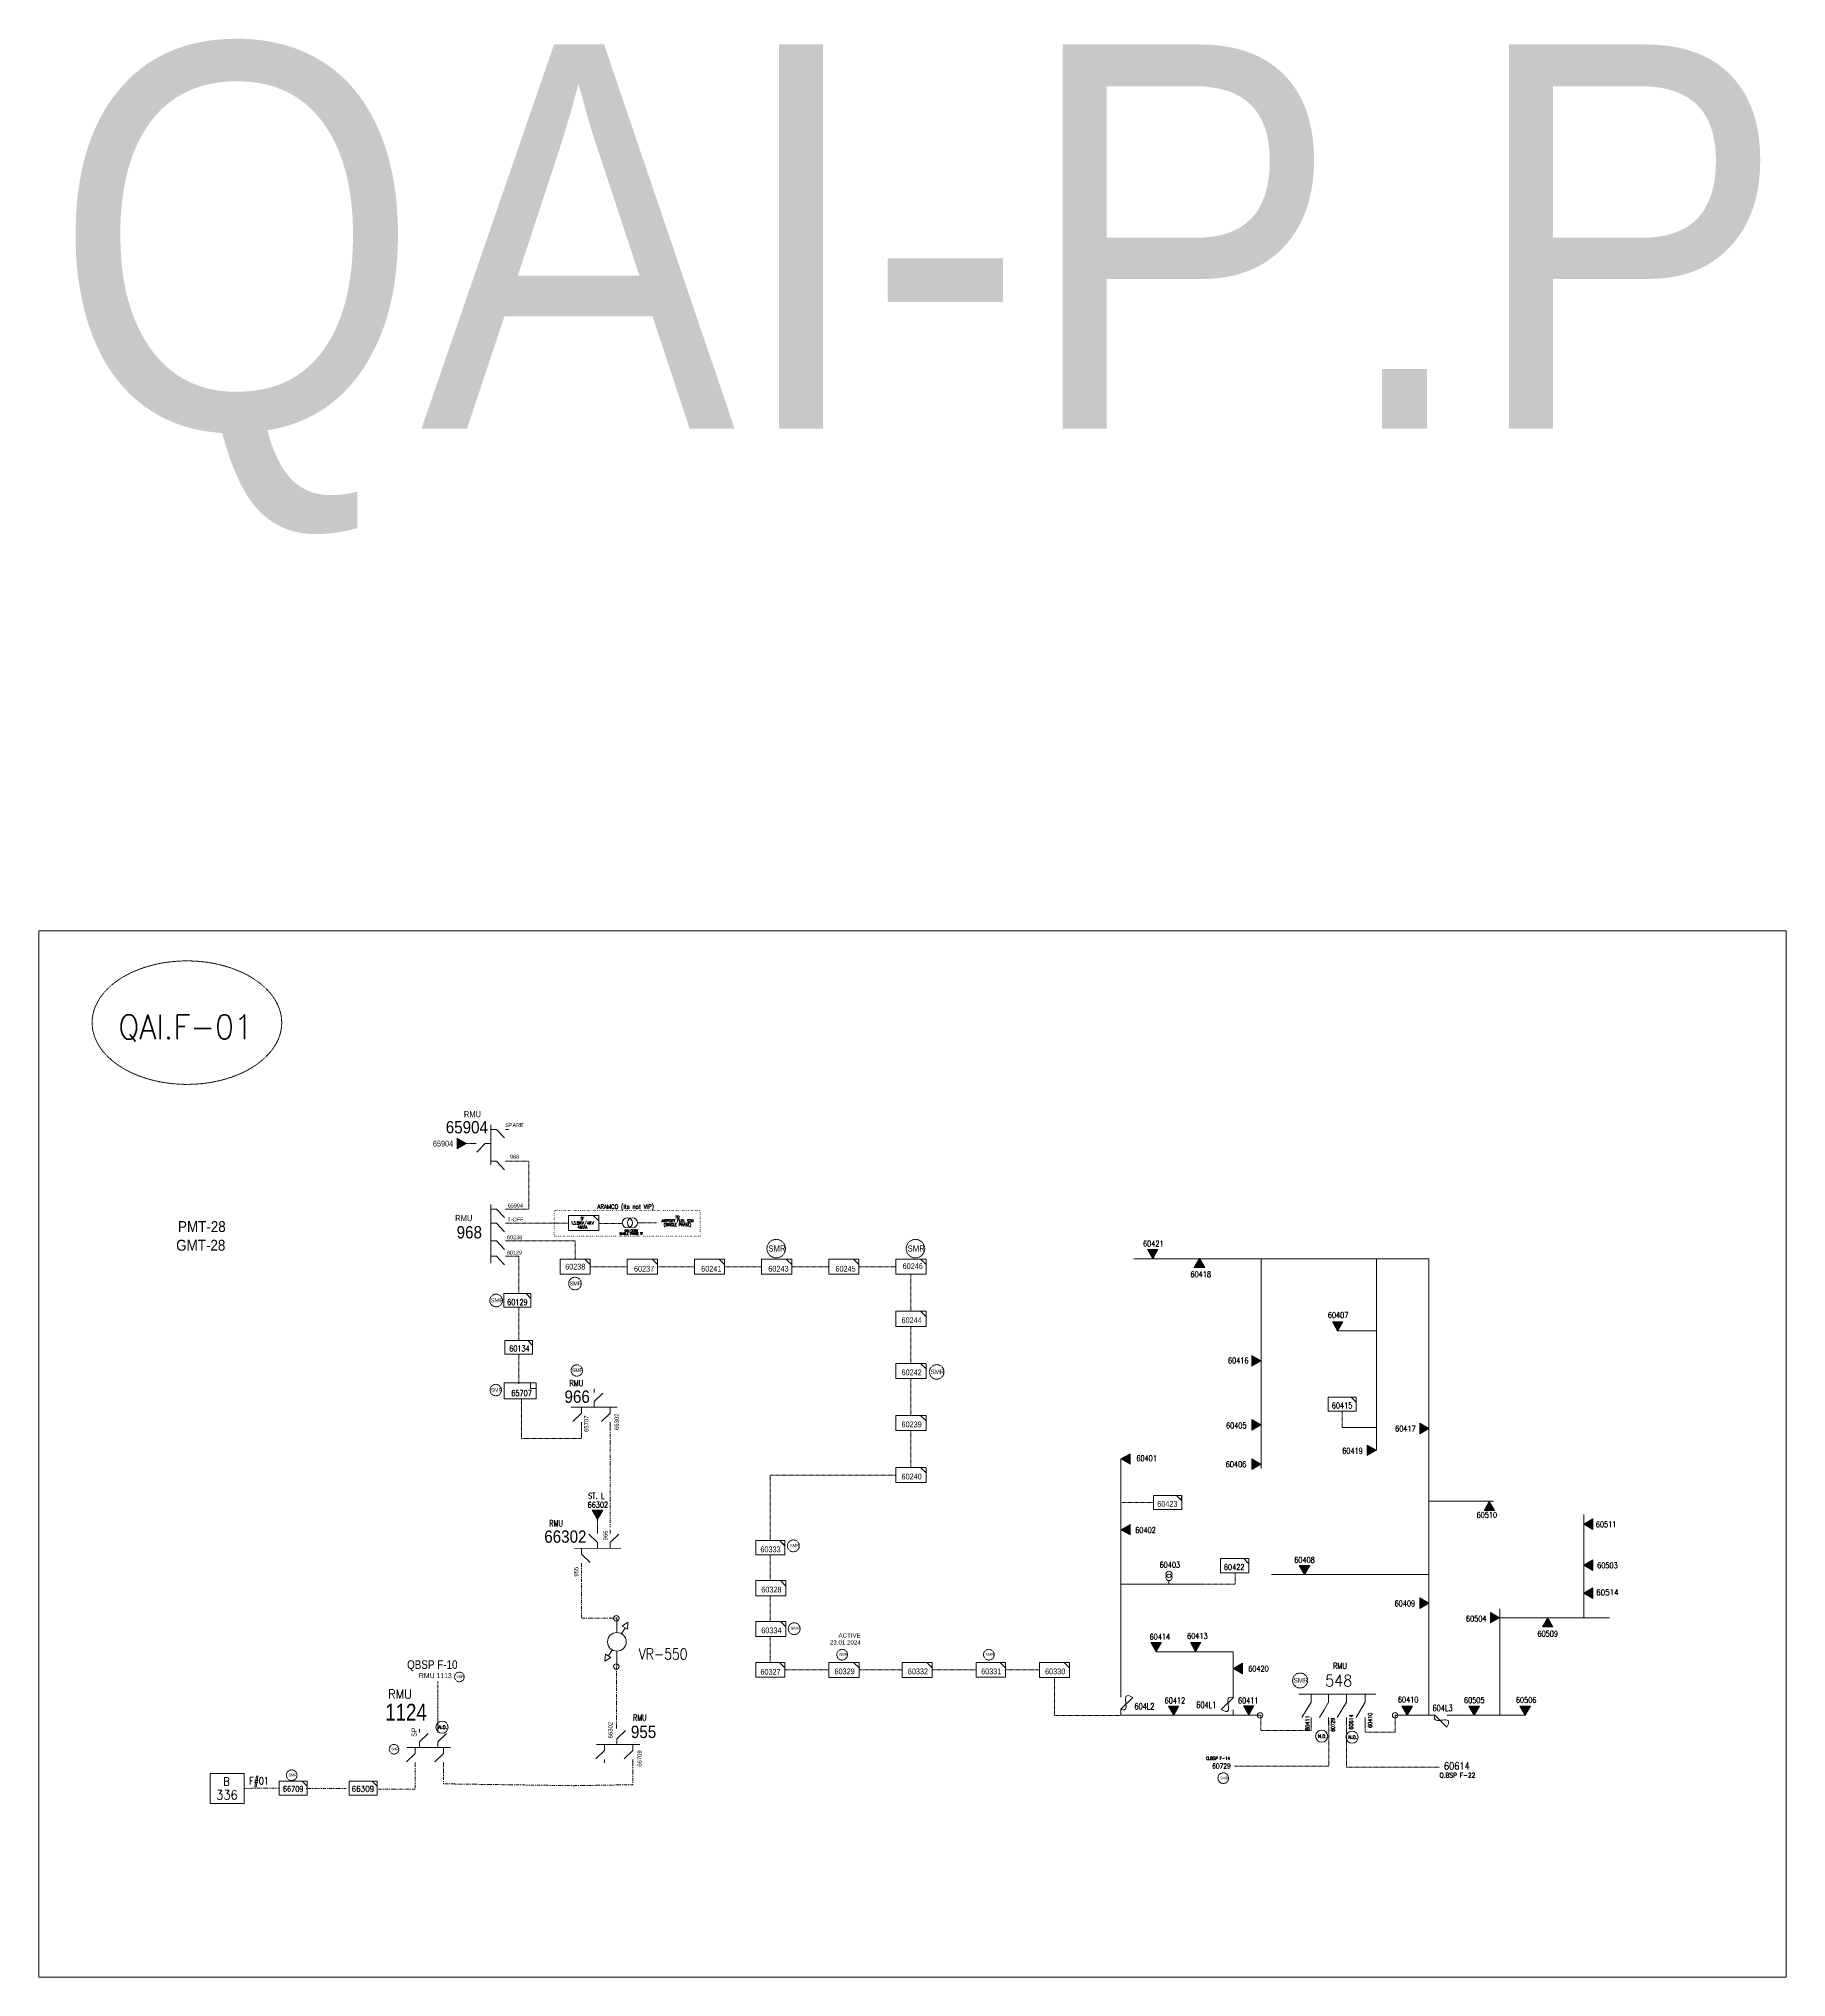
# Model space of a CAD drawing. Header units: metres. Extents: x 65984 to 144644, y -19036 to 23726.
# Drawn here: x 93854 to 95269, y 14429 to 15999 of the extents above; entities that cross this region are included whole.
import ezdxf
from ezdxf.enums import TextEntityAlignment as Align

# ---------------------------------------------------------------- set-up
doc = ezdxf.new("R2010")
doc.units = ezdxf.units.M
doc.header["$MEASUREMENT"] = 0
for name, pattern in [('DGN Style 1', [0.6, 0, -0.6]), ('DGN Style 3', [0.013877, 0, -0.013877]), ('DGN Style 4', [1.6, 0.8, -0.4, 0, -0.4]), ('DGN Style 7', [2, 0.9, -0.4, 0.3, -0.4])]:
    doc.linetypes.add(name, pattern=pattern)
doc.layers.get('0').update_dxf_attribs({"color": 95, "lineweight": 40})
for name, color, linetype, lineweight in [('d_eos', 111, 'Continuous', 40), ('d_eos no', 121, 'Continuous', 40), ('d_switch', 95, 'Continuous', 40), ('d_tf', 1, 'Continuous', 40), ('d_tf no', 6, 'Continuous', 40), ('d_tf_200', 1, 'Continuous', 40), ('d_ug cable', 95, 'Continuous', 40), ('d_ug main line', 95, 'Continuous', 40), ('d_village name', 7, 'Continuous', 40), ('EARTH FAULT INDICATOR', 95, 'Continuous', 40), ('fedr no', 95, 'Continuous', 40), ('GRID STATION  04', 7, 'Continuous', 40), ('Level 37', 7, 'Continuous', 0), ('O H MAIN FEEDER', 4, 'Continuous', 100), ('REGULATOR', 5, 'Continuous', 40), ('SW N O', 114, 'Continuous', 30)]:
    doc.layers.add(name, color=color, linetype=linetype, lineweight=lineweight)
doc.styles.add('NASKHF', font='naskhf.shx', dxfattribs={"height": 8})
doc.styles.get("Standard").update_dxf_attribs({"font": 'txt.shx'})
doc.styles.add('Style-Arial', font='arial.ttf')
doc.styles.add('Style-msdefault', font='msdefault.shx')
doc.styles.add('Style-simplex', font='simplex.shx')
doc.styles.add('Style-STANDARD', font='STANDARD.shx')

# ---------------------------------------------------------------- blocks, each defined once
blk = doc.blocks.new('TF_1_3')
at = {"layer": 'd_village name', "color": 0, "linetype": 'Continuous', "lineweight": -2, "ltscale": 500}
blk.add_line((3150, 2475), (4950, 675), dxfattribs=at)
blk.add_3dface([(-5050, 2475), (4950, 2475), (4950, -2525), (-5050, -2525)], dxfattribs=at)
blk = doc.blocks.new('TRANS_2_2')
at = {"color": 0, "linetype": 'Continuous', "lineweight": -2, "ltscale": 500, "flags": 128}
blk.add_lwpolyline([(8668600, 4991700), (8668600, -5008300), (9500, -8300)], close=True, dxfattribs=at)
at = {"color": 0, "linetype": 'Continuous', "lineweight": -2, "ltscale": 500}
blk.add_solid([(8668600, 4991700), (8668600, -5008300), (9500, -8300)], dxfattribs=at)
blk = doc.blocks.new('TF3_3_2')
at = {"layer": 'd_village name', "color": 0, "linetype": 'Continuous', "lineweight": -2, "ltscale": 500}
for p, q in [((5650, 4500), (9150, 4500)), ((9150, 4500), (9150, 1000))]:
    blk.add_line(p, q, dxfattribs=at)
at = {"layer": 'd_village name', "color": 0, "linetype": 'Continuous', "lineweight": -2, "ltscale": 500, "flags": 128}
blk.add_lwpolyline([(9150, 1000), (5650, 1000), (5650, 4500)], dxfattribs=at)
at = {"layer": 'd_village name', "color": 0, "linetype": 'Continuous', "lineweight": -2, "ltscale": 500}
blk.add_3dface([(-10850, 4500), (9150, 4500), (9150, -5500), (-10850, -5500)], dxfattribs=at)
blk = doc.blocks.new('TFU_1_2')
at = {"layer": 'd_switch', "color": 0, "linetype": 'Continuous', "lineweight": -2, "ltscale": 500}
blk.add_line((0, 5000), (0, 0), dxfattribs=at)
for centre in [(0, 15000), (0, 10000)]:
    blk.add_circle(centre, 5000, dxfattribs=at)
blk = doc.blocks.new('FUSE01_1')
at = {"color": 0, "linetype": 'ByBlock', "lineweight": -2, "ltscale": 500}
blk.add_line((0, -8575), (0, -11275), dxfattribs=at)
at = {"color": 0, "linetype": 'ByBlock', "lineweight": -2, "ltscale": 500, "flags": 128}
blk.add_lwpolyline([(0, 25), (0, -2875), (-5600, -8475)], dxfattribs=at)
at = {"color": 0, "linetype": 'ByBlock', "lineweight": -2, "ltscale": 500}
blk.add_open_spline([(-5600, -8475), (1700, -12675), (-5800, -675), (0, -2875)], degree=3, dxfattribs=at)
blk = doc.blocks.new('*U171')
at = {"color": 0, "linetype": 'Continuous', "lineweight": -2, "ltscale": 500}
for p, q in [((-10660, 2965), (-10660, 5931)), ((-10660, -2968), (-4727, 2965)), ((1553, 2966), (1553, 5932)), ((4520, 0), (7486, 2966)), ((13070, 2966), (13070, 5932)), ((16037, 0), (19003, 2966)), ((24429, 2966), (24429, 5932)), ((27396, 0), (30362, 2966)), ((-17532, -5934), (32389, -5932)), ((-10660, -5934), (-10660, -2968)), ((1553, -2967), (4520, 0)), ((1554, -5933), (1553, -2967)), ((13070, -2967), (16037, 0)), ((13071, -5933), (13070, -2967)), ((24430, -2967), (27396, 0)), ((24430, -5933), (24430, -2967))]:
    blk.add_line(p, q, dxfattribs=at)
blk = doc.blocks.new('*U2611')
at = {"layer": 'REGULATOR', "color": 251, "linetype": 'Continuous', "lineweight": 13}
for p, q in [((24, 25.1), (13.4, 14.5)), ((-14.9, -13.7), (-25.5, -24.4))]:
    blk.add_line(p, q, dxfattribs=at)
at = {"layer": 'REGULATOR', "color": 251, "linetype": 'Continuous', "lineweight": 13, "flags": 128}
for points in [[(29.5, 20), (34.4, 34.3), (20.1, 29.6)], [(-29.6, -20), (-34.4, -34.3), (-20.1, -29.5)]]:
    blk.add_lwpolyline(points, close=True, dxfattribs=at)
at = {"layer": 'REGULATOR', "color": 251, "linetype": 'Continuous', "lineweight": 13}
blk.add_circle((-0.8, 0.4), 20, dxfattribs=at)
blk = doc.blocks.new('*U2612')
at = {"color": 251, "linetype": 'Continuous', "lineweight": 13, "flags": 128}
blk.add_lwpolyline([(18.3, 14.3), (28.6, 14.3), (28.6, 4)], close=True, dxfattribs=at)
at = {"color": 251, "linetype": 'Continuous', "lineweight": 13, "ltscale": 0.336055, "xscale": 0.005720000000000001, "yscale": 0.005720000000000001, "zscale": 0.0003690127053334696}
blk.add_blockref('TF_1_3', (0.3, 0.2), dxfattribs=at)
blk = doc.blocks.new('*U2613')
at = {"color": 2, "linetype": 'Continuous', "lineweight": 13, "flags": 128}
blk.add_lwpolyline([(18.3, 14.3), (28.6, 14.3), (28.6, 4)], close=True, dxfattribs=at)
at = {"color": 2, "linetype": 'Continuous', "lineweight": 13, "ltscale": 0.336055, "xscale": 0.005720000000000001, "yscale": 0.005720000000000001, "zscale": 0.0003690127053334696}
blk.add_blockref('TF_1_3', (0.3, 0.2), dxfattribs=at)
blk = doc.blocks.new('*U2614')
at = {"color": 251, "linetype": 'Continuous', "lineweight": 13, "flags": 128}
blk.add_lwpolyline([(18.3, 14.3), (28.6, 14.3), (28.6, 4)], close=True, dxfattribs=at)
at = {"color": 251, "linetype": 'Continuous', "lineweight": 13, "ltscale": 0.585929, "xscale": 0.005720000000000002, "yscale": 0.005720000000000002, "zscale": 0.006084002084081081}
blk.add_blockref('TF_1_3', (0.3, 0.2), dxfattribs=at)
blk = doc.blocks.new('*U3805')
at = {"layer": 'SW N O', "color": 3, "lineweight": 13, "ltscale": 0.426762}
blk.add_circle((0, 0), 16.8, dxfattribs=at)
at = {"layer": 'SW N O', "color": 3, "lineweight": 13, "style": 'Style-STANDARD'}
blk.add_text('N.O.', height=9.6, dxfattribs=at).set_placement((1.7, -0.2), align=Align.MIDDLE_CENTER)
blk = doc.blocks.new('TFU_179')
at = {"layer": 'd_tf_200', "color": 251, "linetype": 'Continuous', "lineweight": 13}
blk.add_line((0, 10), (0, 0), dxfattribs=at)
for centre in [(0, 30), (0, 20)]:
    blk.add_circle(centre, 10, dxfattribs=at)

msp = doc.modelspace()

# ---------------------------------------------------------------- linework, layer by layer
at = {"color": 7, "linetype": 'DGN Style 3', "lineweight": 13}
for p, q in [((94205.2, 15104.3), (94199.9, 15104.3)), ((94306.4, 14799.9), (94306.4, 14791.3))]:
    msp.add_line(p, q, dxfattribs=at)
at = {"color": 251, "linetype": 'DGN Style 3', "lineweight": 13}
for p, q in [((94234.5, 15039.8), (94282.8, 15039.8)), ((94307.2, 15039.7), (94326.3, 15039.7)), ((94340.1, 15040.1), (94354.1, 15040.1)), ((94300.5, 15004.5), (94330.5, 15004.5)), ((94354.9, 15004.5), (94384.9, 15004.5)), ((94409.3, 15004.5), (94439.3, 15004.5)), ((94463.7, 15004.5), (94493.7, 15004.5)), ((94518.1, 15004.5), (94548.1, 15004.5)), ((94560.3, 14998.4), (94560.3, 14968.4)), ((94560.3, 14956.2), (94560.3, 14926.2)), ((94560.3, 14914), (94560.3, 14884)), ((94909.5, 14887.6), (94909.5, 14874.4)), ((94560.3, 14871.9), (94560.3, 14841.9))]:
    msp.add_line(p, q, dxfattribs=at)
at = {"color": 251, "linetype": 'Continuous', "lineweight": 13, "ltscale": 0.426762}
for p, q in [((94843.9, 15010.9), (94843.9, 14841)), ((94937.3, 15010.9), (94937.3, 14855.8)), ((94937.3, 14952.6), (94905.4, 14952.6)), ((94937.3, 14874.4), (94909.5, 14874.4)), ((94730.4, 14656.9), (94730.4, 14849)), ((94979.9, 14814.6), (95032.2, 14814.6)), ((95105.3, 14760.1), (95105.3, 14803.8)), ((94730.4, 14747.5), (94797.5, 14747.5)), ((94979.9, 14755.2), (94852.4, 14755.2)), ((95105.3, 14720.2), (95105.3, 14760.1)), ((95037.4, 14641.1), (95037.4, 14727.3)), ((95037.4, 14720.2), (95126.3, 14720.2)), ((94979.9, 14641.1), (94983.8, 14641.1)), ((94996.2, 14641.1), (95057.9, 14641.1))]:
    msp.add_line(p, q, dxfattribs=at)
at = {"color": 251, "linetype": 'DGN Style 3', "lineweight": 13, "flags": 128}
for points in [[(94234.5, 15090), (94250.6, 15090), (94250.6, 15051.3), (94234.4, 15051.3)], [(94288.3, 15010.6), (94288.3, 15025.4), (94234.1, 15025.4)], [(94242.5, 14982.7), (94242.5, 15013), (94234.5, 15013)], [(94242.5, 14944.5), (94242.5, 14971.7)], [(94242.5, 14909.8), (94242.5, 14933.6)], [(94293.3, 14875.7), (94293.3, 14865.5), (94244.8, 14865.5), (94244.8, 14897.5)], [(94843.7, 14641.1), (94843.7, 14628.7), (94884.5, 14628.7), (94884.5, 14633)]]:
    msp.add_lwpolyline(points, dxfattribs=at)
at = {"color": 251, "linetype": 'DGN Style 4', "lineweight": 13, "flags": 128}
for points in [[(94316.6, 14793.6), (94316.6, 14875.7)], [(94321.6, 14719.7), (94293.3, 14719.7), (94293.3, 14761.4)], [(94321.7, 14632), (94321.7, 14680.5)], [(94128.9, 14581.3), (94158.5, 14581.3), (94158.5, 14599.9)], [(94287.1, 14584.1), (94181.5, 14585.6), (94181.5, 14600.1)], [(94287.1, 14584.1), (94335, 14584.9), (94335, 14602.5)], [(94020.1, 14581.9), (94048.5, 14582.2)], [(94070.2, 14581.9), (94102.8, 14581.9)]]:
    msp.add_lwpolyline(points, dxfattribs=at)
at = {"color": 251, "linetype": 'Continuous', "lineweight": 13, "ltscale": 0.426762, "flags": 128}
for points in [[(94821.2, 14656), (94821.2, 14692.6), (94758.8, 14692.6)], [(94821.2, 14641.1), (94821.2, 14642.9)]]:
    msp.add_lwpolyline(points, dxfattribs=at)
at = {"color": 171, "linetype": 'DGN Style 3', "lineweight": 13, "flags": 128}
msp.add_lwpolyline([(94898.8, 14637.5), (94898.8, 14599.9), (94822.5, 14599.9), (94822.5, 14599.9)], dxfattribs=at)
at = {"color": 241, "linetype": 'DGN Style 3', "lineweight": 13, "flags": 128}
msp.add_lwpolyline([(94913, 14636.7), (94913, 14599.1), (94988.5, 14599.1), (94988.5, 14599.1)], dxfattribs=at)
at = {"layer": 'd_eos', "color": 7, "linetype": 'Continuous', "lineweight": 13, "ltscale": 0.625574}
for p, q in [((94219.8, 15087), (94219.8, 15119.5)), ((94219.8, 15115.8), (94224.4, 15115.8)), ((94224.4, 15115.8), (94231.1, 15108.9)), ((94231.7, 15115.8), (94234.5, 15115.8)), ((94208, 15104.3), (94205.2, 15104.3)), ((94215.3, 15104.3), (94208.6, 15097.4)), ((94219.8, 15104.3), (94215.3, 15104.3)), ((94219.8, 15090), (94224.4, 15090)), ((94224.4, 15090), (94231.1, 15083.1)), ((94231.7, 15090), (94234.5, 15090)), ((94219.8, 15007.4), (94219.8, 15055)), ((94219.8, 15051.3), (94224.4, 15051.3)), ((94224.4, 15051.3), (94231.1, 15044.4)), ((94231.7, 15051.3), (94234.5, 15051.3)), ((94219.8, 15039.8), (94224.4, 15039.8)), ((94224.4, 15039.8), (94231.1, 15032.9)), ((94231.7, 15039.8), (94234.5, 15039.8)), ((94219.8, 15025.4), (94224.4, 15025.4)), ((94224.4, 15025.4), (94231.1, 15018.6)), ((94231.7, 15025.4), (94234.5, 15025.4)), ((94219.8, 15013), (94224.4, 15013)), ((94224.4, 15013), (94231.1, 15006.2)), ((94231.7, 15013), (94234.5, 15013))]:
    msp.add_line(p, q, dxfattribs=at)
at = {"layer": 'd_eos', "color": 2, "linetype": 'Continuous', "lineweight": 13, "ltscale": 0.638341}
for p, q in [((94303.6, 14902.7), (94303.6, 14905.6)), ((94322.3, 14890.7), (94284.6, 14890.7)), ((94293.3, 14890.7), (94293.3, 14886)), ((94303.6, 14895.3), (94310.6, 14902.1)), ((94303.6, 14890.7), (94303.6, 14895.3)), ((94316.6, 14890.7), (94316.6, 14886)), ((94293.3, 14886), (94286.3, 14879.2)), ((94293.3, 14878.6), (94293.3, 14875.7)), ((94316.6, 14886), (94309.6, 14879.2)), ((94316.6, 14878.6), (94316.6, 14875.7)), ((94162.2, 14627.1), (94162.2, 14630)), ((94162.2, 14619.7), (94169.2, 14626.5)), ((94177.1, 14627.1), (94177.1, 14630)), ((94177.1, 14619.7), (94184.1, 14626.5)), ((94158.5, 14610.3), (94151.5, 14603.5)), ((94187.2, 14615), (94151.9, 14615)), ((94158.5, 14615), (94158.5, 14610.3)), ((94162.2, 14615.1), (94162.2, 14619.7)), ((94181.5, 14610.3), (94174.5, 14603.5)), ((94177.1, 14615.1), (94177.1, 14619.7)), ((94181.5, 14615), (94181.5, 14610.3)), ((94158.5, 14602.9), (94158.5, 14600.1)), ((94181.5, 14602.9), (94181.5, 14600.1))]:
    msp.add_line(p, q, dxfattribs=at)
at = {"layer": 'd_eos', "color": 7, "linetype": 'Continuous', "lineweight": 13, "ltscale": 0.638341}
for p, q in [((94306.4, 14781), (94299.4, 14787.8)), ((94306.4, 14788.4), (94306.4, 14791.3)), ((94306.4, 14776.3), (94306.4, 14781)), ((94316.6, 14788.4), (94316.6, 14791.3)), ((94316.6, 14781), (94323.6, 14787.8)), ((94316.6, 14776.4), (94316.6, 14781)), ((94287.7, 14776.3), (94325.3, 14776.4)), ((94293.3, 14776.4), (94293.3, 14771.7)), ((94293.3, 14771.7), (94300.3, 14764.9)), ((94293.3, 14764.3), (94293.3, 14761.4)), ((94321.7, 14630.4), (94321.7, 14633.2)), ((94322, 14622), (94329, 14628.8)), ((94322, 14617.4), (94322, 14622)), ((94312, 14612.7), (94305, 14605.9)), ((94340.7, 14617.4), (94305.4, 14617.4)), ((94312, 14617.4), (94312, 14612.7)), ((94335, 14612.7), (94328, 14605.9)), ((94335, 14617.4), (94335, 14612.7)), ((94312, 14605.3), (94312, 14602.5)), ((94335, 14605.3), (94335, 14602.5))]:
    msp.add_line(p, q, dxfattribs=at)
at = {"layer": 'd_ug cable', "color": 251, "linetype": 'DGN Style 3', "lineweight": 13}
for p, q in [((94446.3, 14750.3), (94446.3, 14771)), ((94446.3, 14717.2), (94446.3, 14738.1)), ((94446.3, 14683.8), (94446.3, 14705)), ((94458.1, 14677.9), (94493.1, 14677.9)), ((94518.1, 14677.9), (94553.2, 14677.9)), ((94577.5, 14677.9), (94613.2, 14677.9)), ((94664.4, 14677.9), (94636.9, 14677.9))]:
    msp.add_line(p, q, dxfattribs=at)
at = {"layer": 'd_ug cable', "color": 251, "linetype": 'DGN Style 3', "lineweight": 13, "flags": 128}
for points in [[(94548.1, 14835.8), (94446.3, 14835.8), (94446.3, 14782.9)], [(94731.3, 14813.5), (94756.7, 14813.5)], [(94797.5, 14747.5), (94822.8, 14747.5), (94822.8, 14756.6)], [(94676.6, 14671.8), (94676.6, 14640.9), (94730.1, 14641.1), (94730.1, 14641.1)], [(94952.5, 14641.1), (94952.5, 14627.5), (94928.3, 14627.5), (94928.3, 14633)]]:
    msp.add_lwpolyline(points, dxfattribs=at)
at = {"layer": 'd_ug cable', "color": 2, "linetype": 'DGN Style 3', "lineweight": 13}
for centre, radius in [((94451.1, 15019.2), 7.5), ((94563.9, 15019.2), 7.5), ((94288.1, 14990.9), 5.12), ((94224.2, 14977.2), 5.12), ((94289.6, 14920.5), 4.61), ((94581.1, 14919.3), 5.91), ((94223.9, 14904.6), 4.61), ((94465, 14778.4), 4.8), ((94465.7, 14711.3), 4.8), ((94504.5, 14690.2), 4.32), ((94623.4, 14690.2), 4.32), ((94194.4, 14672.2), 3.89), ((94875.5, 14669.3), 6.07), ((94141.5, 14613.6), 3.89), ((94058.6, 14592.6), 4.32), ((94813.3, 14590.2), 4.32)]:
    msp.add_circle(centre, radius, dxfattribs=at)
at = {"layer": 'd_ug main line', "color": 191, "linetype": 'DGN Style 7', "lineweight": 13, "flags": 128}
msp.add_lwpolyline([(94177.1, 14630), (94177.1, 14668.5)], dxfattribs=at)
at = {"layer": 'EARTH FAULT INDICATOR', "color": 2, "linetype": 'DGN Style 1', "lineweight": 0, "flags": 128}
msp.add_lwpolyline([(94271.1, 15029.3), (94271.1, 15050), (94389.5, 15050), (94389.5, 15029.3)], close=True, dxfattribs=at)
at = {"layer": 'fedr no', "color": 82, "linetype": 'DGN Style 3', "lineweight": 13, "true_color": 0x1dc70e}
msp.add_ellipse((93973.7, 15202.3), major_axis=(76.8, 0), ratio=0.651175, dxfattribs=at)
at = {"layer": 'GRID STATION  04', "color": 251, "linetype": 'Continuous', "lineweight": 13, "ltscale": 0.883398, "flags": 128}
msp.add_lwpolyline([(93992.5, 14594.1), (94020.1, 14594.1), (94020.1, 14569.8), (93992.5, 14569.8)], close=True, dxfattribs=at)
at = {"layer": 'O H MAIN FEEDER', "color": 251, "lineweight": 13, "ltscale": 0.426762}
for p, q in [((94740.9, 15010.9), (94979.9, 15010.9)), ((94979.9, 14641.1), (94979.9, 15010.9)), ((94322, 14708.2), (94322, 14720.3)), ((94322, 14681), (94322, 14693.1))]:
    msp.add_line(p, q, dxfattribs=at)
at = {"layer": 'O H MAIN FEEDER', "color": 140, "lineweight": 13, "ltscale": 0.498271, "flags": 128}
msp.add_lwpolyline([(93853.7, 15276.6), (95269.3, 15276.6), (95269.3, 14428.9), (93853.7, 14428.9)], close=True, dxfattribs=at)
at = {"layer": 'O H MAIN FEEDER', "color": 251, "lineweight": 13, "ltscale": 0.426762, "flags": 128}
for points in [[(94730.1, 14641.1), (94843.7, 14641.1)], [(94952.5, 14641.1), (94979.9, 14641.1)]]:
    msp.add_lwpolyline(points, dxfattribs=at)
at = {"layer": 'O H MAIN FEEDER', "color": 251, "lineweight": 13, "ltscale": 0.426762}
for centre in [(94321.6, 14719.7), (94321.6, 14680.6), (94843.1, 14641.1), (94952.5, 14641.1)]:
    msp.add_circle(centre, 2.21, dxfattribs=at)

# ---------------------------------------------------------------- block references
at = {"color": 251, "linetype": 'Continuous', "lineweight": 13, "ltscale": 0.61027, "xscale": 0.002441080165275587, "yscale": 0.002441080165275587, "zscale": 0.002441080165275587}
msp.add_blockref('TF_1_3', (94295.2, 15040.1), dxfattribs=at)
at = {"color": 2, "linetype": 'Continuous', "lineweight": 13, "ltscale": 0.343052, "zscale": 0.0001524673996290517}
for p, xscale, yscale in [((94288.4, 15004.6), 0.002439478394064826, 0.002439478394064826), ((94451.6, 15004.6), 0.002439478394064826, 0.002439478394064826), ((94560.4, 15004.6), 0.002439478394064826, 0.002439478394064826), ((94560.4, 14920.2), 0.002439478394064827, 0.002439478394064827), ((94446.8, 14711.2), 0.002439478394064827, 0.002439478394064827), ((94506.1, 14677.9), 0.002439478394064827, 0.002439478394064827)]:
    msp.add_blockref('TF_1_3', p, dxfattribs=dict(at, xscale=xscale, yscale=yscale))
at = {"color": 251, "linetype": 'Continuous', "lineweight": 13, "ltscale": 0.343052, "zscale": 0.0001524673996290517}
for p, xscale, yscale in [((94342.8, 15004.6), 0.002439478394064826, 0.002439478394064826), ((94397.2, 15004.6), 0.002439478394064826, 0.002439478394064826), ((94506, 15004.6), 0.002439478394064826, 0.002439478394064826), ((94560.4, 14962.4), 0.002439478394064827, 0.002439478394064827), ((94560.4, 14878), 0.002439478394064827, 0.002439478394064827), ((94560.4, 14835.8), 0.002439478394064827, 0.002439478394064827), ((94446.8, 14744.2), 0.002439478394064827, 0.002439478394064827), ((94565.5, 14677.9), 0.002439478394064827, 0.002439478394064827), ((94676.7, 14677.9), 0.002439478394064827, 0.002439478394064827)]:
    msp.add_blockref('TF_1_3', p, dxfattribs=dict(at, xscale=xscale, yscale=yscale))
at = {"color": 2, "linetype": 'Continuous', "lineweight": 13, "ltscale": 0.570664, "xscale": 0.002203442292134925, "yscale": 0.002203442292134925, "zscale": 0.002441080165275587}
msp.add_blockref('TF_1_3', (94241.5, 14977.3), dxfattribs=at)
at = {"color": 251, "linetype": 'Continuous', "lineweight": 13, "ltscale": 0.576965, "xscale": 0.002241249683795017, "yscale": 0.002241249683795017, "zscale": 0.002441080165275587}
msp.add_blockref('TF_1_3', (94242.7, 14939.3), dxfattribs=at)
at = {"color": 2, "linetype": 'Continuous', "lineweight": 13, "ltscale": 0.675294, "xscale": 0.001305428079052737, "yscale": 0.001305428079052737, "zscale": 0.001305428079052737, "rotation": 359.9999999999999}
msp.add_blockref('TF3_3_2', (94244.8, 14904.6), dxfattribs=at)
at = {"color": 251, "linetype": 'Continuous', "lineweight": 13, "ltscale": 0.578547, "xscale": 0.00225074111124608, "yscale": 0.00225074111124608, "zscale": 0.002441080165275587}
msp.add_blockref('TF_1_3', (94909.7, 14893.3), dxfattribs=at)
at = {"color": 251, "linetype": 'Continuous', "lineweight": 13}
for name, p, xscale, yscale, zscale in [('*U2614', (94768.1, 14813.5), 0.4012293440304244, 0.4012293440304244, 0.4012293440304244), ('*U2614', (94822.6, 14762.3), 0.4012293440304244, 0.4012293440304244, 0.4012293440304244), ('*U2612', (94446.3, 14677.9), 0.4131765584907703, 0.4131765584907703, 0.4131765584907703)]:
    msp.add_blockref(name, p, dxfattribs=dict(at, xscale=xscale, yscale=yscale, zscale=zscale))
at = {"color": 2, "linetype": 'Continuous', "lineweight": 13, "xscale": 0.4131765584907703, "yscale": 0.4131765584907703, "zscale": 0.4131765584907703}
for p in [(94446.3, 14776.9), (94625, 14677.9)]:
    msp.add_blockref('*U2613', p, dxfattribs=at)
at = {"color": 251, "linetype": 'Continuous', "lineweight": 13, "ltscale": 0.426762, "xscale": 0.0005121147199878851, "yscale": 0.0005121147199878851, "zscale": 0.0005121147199878851, "rotation": 359.9999999999999}
msp.add_blockref('TFU_1_2', (94769.3, 14747.7), dxfattribs=at)
at = {"color": 7, "linetype": 'Continuous', "lineweight": 13, "ltscale": 0.426762, "xscale": 0.001707049066626284, "yscale": 0.001707049066626284, "zscale": 0.001707049066626284}
for p, rotation in [((94730.4, 14641.1), 180), ((94979.9, 14641.1), 90.00000000000001)]:
    msp.add_blockref('FUSE01_1', p, dxfattribs=dict(at, rotation=rotation))
msp.add_blockref('FUSE01_1', (94821.2, 14660.2), dxfattribs=at)
at = {"color": 2, "linetype": 'Continuous', "lineweight": 13, "ltscale": 0.581526, "xscale": 0.002268612974354864, "yscale": 0.002268612974354864, "zscale": 0.002441080165275587}
msp.add_blockref('TF_1_3', (94059.9, 14582.2), dxfattribs=at)
at = {"color": 251, "linetype": 'Continuous', "lineweight": 13, "ltscale": 0.581526, "xscale": 0.002268612974354864, "yscale": 0.002268612974354864, "zscale": 0.002441080165275587}
msp.add_blockref('TF_1_3', (94116.6, 14582.1), dxfattribs=at)
at = {"layer": 'd_eos', "color": 2, "linetype": 'Continuous', "lineweight": 13, "ltscale": 0.672503, "xscale": 0.001249837157018586, "yscale": 0.002112224795361411, "zscale": 0.0008535245333131865, "rotation": 179.9999999999995}
msp.add_blockref('*U171', (94915, 14645.6), dxfattribs=at)
at = {"layer": 'd_tf', "color": 251, "linetype": 'Continuous', "lineweight": 13, "ltscale": 0.426762, "xscale": 8.535245333131417e-07, "zscale": 8.535245333131417e-07}
for p, yscale, rotation in [((94200.1, 15104.3), 8.535245333131417e-07, 179.9999999999999), ((94756.1, 15011), -8.535245333131417e-07, 89.99999999999955), ((94794, 15011.2), 8.535245333131417e-07, 270.0000000000005), ((94905.9, 14952.6), 8.535245333131417e-07, 90.00000000000021), ((94843.9, 14928.3), 8.535245333131417e-07, 179.9999999999999), ((94843.7, 14876.5), 8.535245333131417e-07, 180.0000000000004), ((94979.9, 14873.5), 8.535245333131417e-07, 180.0000000000004), ((94937.3, 14855.8), 8.535245333131417e-07, 180.0000000000004), ((94843.7, 14844.5), 8.535245333131417e-07, 180.0000000000004), ((95028.8, 14814.4), 8.535245333131417e-07, 269.9999999999998), ((94306.4, 14799.9), -8.535245333131417e-07, 89.99999999999991), ((94730.4, 14791.5), 8.535245333131417e-07, 359.9999999999999), ((94879, 14755.2), 8.535245333131417e-07, 90.00000000000081), ((94979.9, 14731.9), 8.535245333131417e-07, 180.0000000000004), ((95037.1, 14720.2), 8.535245333131417e-07, 179.9999999999999), ((95076.1, 14720.2), 8.535245333131417e-07, 270), ((94758.9, 14692.6), 8.535245333131417e-07, 89.99999999999959), ((94790.9, 14692.6), 8.535245333131417e-07, 89.99999999999959), ((94773.1, 14641.1), 8.535245333131417e-07, 89.99999999999997), ((94833.9, 14641.3), 8.535245333131417e-07, 89.99999999999997), ((94962.3, 14641.1), 8.535245333131417e-07, 89.99999999999997), ((95016.5, 14641.1), 8.535245333131417e-07, 89.99999999999997), ((95057.8, 14641.1), 8.535245333131417e-07, 90.0000000000002)]:
    msp.add_blockref('TRANS_2_2', p, dxfattribs=dict(at, yscale=yscale, rotation=rotation))
at = {"layer": 'd_tf', "color": 251, "linetype": 'Continuous', "lineweight": 13, "ltscale": 0.426762, "xscale": 8.535245333131417e-07, "yscale": 8.535245333131417e-07, "zscale": 8.535245333131417e-07}
for p in [(94730.4, 14848.8), (95105.3, 14796), (95105.3, 14762.7), (95105.3, 14762.7), (95105.3, 14740.1), (94821.5, 14679)]:
    msp.add_blockref('TRANS_2_2', p, dxfattribs=at)
at = {"layer": 'd_tf_200', "color": 251, "linetype": 'Continuous', "lineweight": 13, "xscale": 0.4097462494534165, "yscale": 0.4097462494534165, "zscale": 0.4097462494534165, "rotation": 89.9999999999998}
msp.add_blockref('TFU_179', (94342.8, 15040.1), dxfattribs=at)
at = {"layer": 'REGULATOR', "color": 251, "linetype": 'Continuous', "lineweight": 13, "xscale": 0.378044102357974, "yscale": 0.378044102357974, "zscale": 0.378044102357974, "rotation": 194.5374665971075}
msp.add_blockref('*U2611', (94321.7, 14700.7), dxfattribs=at)
at = {"layer": 'SW N O', "color": 3, "lineweight": 13, "xscale": 0.2929686702823144, "yscale": 0.2929686702823144, "zscale": 0.2929686702823144}
for p in [(94180.4, 14631.5), (94893, 14624.2), (94917.6, 14623.4)]:
    msp.add_blockref('*U3805', p, dxfattribs=at)

# ---------------------------------------------------------------- texts
at = {"color": 7, "linetype": 'Continuous', "lineweight": 13, "style": 'Style-STANDARD'}
for s, height, width, p in [('VR-550', 8.96, 0.904762, (94359.5, 14690.7)), ('604L2', 5.12, 0.833333, (94749.4, 14648.4)), ('604L1', 5.12, 0.833333, (94799.5, 14649.6)), ('604L3', 5.12, 0.833333, (94990.9, 14647)), ('F#01', 5.97, 0.857143, (94032.1, 14588))]:
    msp.add_text(s, height=height, dxfattribs=dict(at, width=width)).set_placement(p, align=Align.MIDDLE_CENTER)
at = {"color": 4, "insert": (94519.6, 14698.4), "char_height": 3.418, "attachment_point": 9}
msp.add_mtext('\\FENGINEERING;\\H1x;\\W1.09375;ACTIVE\\P23.01.2024', dxfattribs=at)
at = {"color": 6, "linetype": 'Continuous', "lineweight": 13, "attachment_point": 5, "line_spacing_factor": 1.2, "style": 'Style-STANDARD'}
for s, insert, char_height in [('\\H1x;\\W0.857143;Q.BSP F-14', (94809.1, 14606.2), 2.55), ('\\H1x;\\W0.857143;Q.BSP F-22', (95003, 14592.4), 3.86)]:
    msp.add_mtext(s, dxfattribs=dict(at, insert=insert, char_height=char_height))
at = {"layer": 'd_eos no', "color": 7, "linetype": 'Continuous', "lineweight": 13, "style": 'Style-Arial', "width": 0.88}
for s, height, p in [('QAI-P.P', 311.23, (93865.4, 15994.8)), ('65904', 10, (94183.4, 15122.6)), ('PMT-28', 8.84, (93966.5, 15041.5)), ('968', 10, (94192.2, 15037.5)), ('GMT-28', 8.84, (93965, 15026.4)), ('66302', 10, (94263.2, 14790.9))]:
    msp.add_text(s, height=height, dxfattribs=at).set_placement(p, align=Align.TOP_LEFT)
at = {"layer": 'd_eos no', "color": 2, "linetype": 'Continuous', "lineweight": 13, "style": 'Style-Arial', "width": 0.88}
msp.add_text('966', height=10, dxfattribs=at).set_placement((94300.1, 14904.3), align=Align.TOP_RIGHT)
at = {"layer": 'd_eos no', "color": 2, "linetype": 'Continuous', "lineweight": 13, "ltscale": 1.083754, "style": 'Style-msdefault', "width": 0.833333}
msp.add_text('1124', height=13.55, dxfattribs=at).set_placement((94134.4, 14636.9))
at = {"layer": 'd_eos no', "color": 7, "linetype": 'Continuous', "lineweight": 13, "style": 'Style-Arial', "width": 0.88}
msp.add_text('955', height=10, dxfattribs=at).set_placement((94353.9, 14632.7), align=Align.TOP_RIGHT)
at = {"layer": 'd_tf no', "color": 251, "linetype": 'Continuous', "lineweight": 13, "width": 0.909091}
for s, style, p in [('65904', 'Style-msdefault', (94181.2, 15104.3)), ('60421', 'Style-STANDARD', (94756.6, 15023.3)), ('60237', 'Style-msdefault', (94344.1, 15002.9)), ('60241', 'Style-msdefault', (94398.5, 15002.9)), ('60245', 'Style-msdefault', (94507.3, 15002.9)), ('60418', 'Style-STANDARD', (94795, 14998.4)), ('60407', 'Style-STANDARD', (94906.3, 14965.4)), ('60244', 'Style-msdefault', (94560.8, 14961.2)), ('60134', 'Style-STANDARD', (94243.1, 14938.3)), ('60416', 'Style-STANDARD', (94825.4, 14928.6)), ('60415', 'Style-STANDARD', (94909.5, 14892.1)), ('60239', 'Style-msdefault', (94560.8, 14876.8)), ('60405', 'Style-STANDARD', (94823.8, 14875.9)), ('60417', 'Style-STANDARD', (94960.8, 14873.4)), ('60419', 'Style-STANDARD', (94918, 14855.4)), ('60401', 'Style-STANDARD', (94751.2, 14849.4)), ('60406', 'Style-STANDARD', (94823.6, 14844.5)), ('60240', 'Style-msdefault', (94560.8, 14834.6)), ('66302', 'Style-STANDARD', (94306.6, 14811.7)), ('60423', 'Style-msdefault', (94768, 14812.4)), ('60510', 'Style-STANDARD', (95026.8, 14803.4)), ('60511', 'Style-STANDARD', (95123.4, 14795.8)), ('60402', 'Style-STANDARD', (94750.3, 14791.2)), ('60403', 'Style-STANDARD', (94770, 14763.1)), ('60422', 'Style-STANDARD', (94822.1, 14761.2)), ('60408', 'Style-STANDARD', (94879.1, 14767)), ('60503', 'Style-STANDARD', (95124.5, 14762.6)), ('60328', 'Style-msdefault', (94447.2, 14743)), ('60409', 'Style-STANDARD', (94960.4, 14731.7)), ('60514', 'Style-simplex', (95124.5, 14740.7)), ('60504', 'Style-STANDARD', (95018.2, 14719.4)), ('60414', 'Style-STANDARD', (94761.9, 14704.8)), ('60413', 'Style-STANDARD', (94792.3, 14705.4)), ('60509', 'Style-STANDARD', (95076.1, 14707.2)), ('60327', 'Style-msdefault', (94446.5, 14676.3)), ('60332', 'Style-msdefault', (94565.9, 14676.7)), ('60330', 'Style-msdefault', (94677.1, 14676.7)), ('60420', 'Style-STANDARD', (94841.8, 14678.9)), ('60412', 'Style-STANDARD', (94774.1, 14653.1)), ('60411', 'Style-STANDARD', (94833.5, 14653.1)), ('60410', 'Style-STANDARD', (94963.1, 14653.8)), ('60505', 'Style-STANDARD', (95016.6, 14653.3)), ('60506', 'Style-STANDARD', (95058.7, 14653.5)), ('66309', 'Style-simplex', (94116.3, 14581.5))]:
    msp.add_text(s, height=4.69, dxfattribs=dict(at, style=style)).set_placement(p, align=Align.MIDDLE_CENTER)
at = {"layer": 'd_tf no', "color": 2, "linetype": 'Continuous', "lineweight": 13, "width": 0.909091}
for s, style, p in [('60238', 'Style-msdefault', (94288.3, 15004.6)), ('60243', 'Style-msdefault', (94452.9, 15002.9)), ('60246', 'Style-msdefault', (94561.7, 15005)), ('60129', 'Style-STANDARD', (94241.4, 14975.8)), ('60242', 'Style-msdefault', (94560.8, 14919)), ('65707', 'Style-STANDARD', (94244.8, 14902.1)), ('60333', 'Style-msdefault', (94446.5, 14775.6)), ('60334', 'Style-msdefault', (94447.2, 14709.9)), ('60331', 'Style-msdefault', (94625.3, 14676.7)), ('66709', 'Style-STANDARD', (94059.8, 14581.5))]:
    msp.add_text(s, height=4.69, dxfattribs=dict(at, style=style)).set_placement(p, align=Align.MIDDLE_CENTER)
at = {"layer": 'd_tf no', "color": 1, "linetype": 'Continuous', "lineweight": 40, "style": 'Style-msdefault', "width": 0.945946}
for height, p in [(3.66, (94576.2, 14921.2)), (2.43, (94462.2, 14779.8)), (2.43, (94462.8, 14712.8)), (2.18, (94502, 14691.5)), (2.18, (94620.8, 14691.5)), (1.97, (94192.1, 14673.4)), (3.87, (94870.1, 14671.4)), (1.97, (94139.2, 14614.8)), (2.18, (94056, 14593.8)), (2.18, (94810.7, 14591.4))]:
    msp.add_text('SMR', height=height, dxfattribs=at).set_placement(p, align=Align.TOP_LEFT)
at = {"layer": 'd_tf no', "color": 7, "linetype": 'Continuous', "lineweight": 13, "style": 'Style-STANDARD', "width": 0.909091}
msp.add_text('ST. L', height=4.69, dxfattribs=at).set_placement((94305.3, 14818.9), align=Align.MIDDLE_CENTER)
at = {"layer": 'd_tf no', "color": 121, "linetype": 'Continuous', "lineweight": 13, "style": 'Style-msdefault', "width": 0.909091}
msp.add_text('60329', height=4.69, dxfattribs=at).set_placement((94506.5, 14676.7), align=Align.MIDDLE_CENTER)
at = {"layer": 'd_tf no', "color": 251, "linetype": 'Continuous', "lineweight": 13, "ltscale": 0.853001, "insert": (94329.1, 15052.7), "char_height": 3.525, "attachment_point": 5, "line_spacing_factor": 0.6, "style": 'Style-STANDARD'}
msp.add_mtext('\\H1x;\\W0.909091;ARAMCO (Its not VIP)', dxfattribs=at)
at = {"layer": 'd_tf no', "color": 251, "linetype": 'Continuous', "lineweight": 13, "ltscale": 0.61651, "insert": (94371.1, 15042.8), "char_height": 2.276, "attachment_point": 5, "line_spacing_factor": 0.8, "style": 'Style-STANDARD'}
msp.add_mtext('\\P\\H1x;\\W0.909091;TO\\PAIRPORT FUEL STN\\P(SINGLE PHASE)', dxfattribs=at)
at = {"layer": 'd_tf no', "color": 251, "linetype": 'Continuous', "lineweight": 13, "ltscale": 0.685011, "insert": (94294, 15040), "char_height": 2.528, "attachment_point": 5, "line_spacing_factor": 0.8, "style": 'Style-STANDARD'}
msp.add_mtext('\\H1x;\\W0.909091;TF\\P13.8KV/4KV\\P4MVA', dxfattribs=at)
at = {"layer": 'd_tf no', "color": 251, "linetype": 'Continuous', "lineweight": 13, "ltscale": 0.528437, "insert": (94333.6, 15032.5), "char_height": 1.788, "attachment_point": 5, "line_spacing_factor": 0.8, "style": 'Style-STANDARD'}
msp.add_mtext('\\H1x;\\W0.909091;4KV/230V\\PSINGLE PHASE TF', dxfattribs=at)
at = {"layer": 'd_tf no', "color": 1, "linetype": 'Continuous', "lineweight": 40, "attachment_point": 1, "style": 'NASKHF'}
for insert, char_height in [((94444.7, 15021.8), 4.982), ((94557.5, 15021.8), 4.982), ((94283.7, 14992.7), 3.292), ((94219.9, 14979), 3.292), ((94285.7, 14922.1), 2.963), ((94220, 14906.2), 2.963)]:
    msp.add_mtext('\\Fmsdefault;\\H1x;\\W0.945946;SMR\\P', dxfattribs=dict(at, insert=insert, char_height=char_height))
at = {"layer": 'fedr no', "color": 6, "linetype": 'Continuous', "lineweight": 13, "insert": (93972.7, 15197.9), "char_height": 19.64, "attachment_point": 5, "style": 'Style-STANDARD'}
msp.add_mtext('QAI.F-01', dxfattribs=at)
at = {"layer": 'fedr no', "color": 2, "linetype": 'Continuous', "lineweight": 13, "insert": (94146.4, 14658.3), "char_height": 7.35, "attachment_point": 5, "style": 'Style-STANDARD'}
msp.add_mtext('RMU', dxfattribs=at)
at = {"layer": 'GRID STATION  04', "color": 251, "linetype": 'Continuous', "lineweight": 13, "style": 'Style-STANDARD'}
msp.add_text('B', height=6.61, dxfattribs=at).set_placement((94005.7, 14587.5), align=Align.MIDDLE_CENTER)
at = {"layer": 'GRID STATION  04', "color": 251, "linetype": 'Continuous', "lineweight": 13, "ltscale": 1.09174, "style": 'Style-STANDARD'}
msp.add_text('336', height=7.52, dxfattribs=at).set_placement((94006.1, 14576.7), align=Align.MIDDLE_CENTER)
at = {"layer": 'Level 37', "color": 7, "linetype": 'Continuous', "lineweight": 13, "style": 'Style-msdefault'}
for s, height, rotation, width, p in [('RMU', 4.9, 0.0004, 0.86, (94212, 15130.6)), ('RMU', 4.9, 0.0004, 0.86, (94205, 15046.4)), ('966', 3.5, 90, 0.857143, (94311, 14790.8))]:
    msp.add_text(s, height=height, rotation=rotation, dxfattribs=dict(at, width=width)).set_placement(p, align=Align.TOP_RIGHT)
at = {"layer": 'Level 37', "color": 7, "linetype": 'Continuous', "lineweight": 13}
for s, height, style, width, p in [('SPARE', 3.17, 'Style-msdefault', 0.909091, (94239, 15119.3)), ('968', 3.17, 'Style-msdefault', 0.909091, (94239.2, 15093.7)), ('65904', 3.17, 'Style-msdefault', 0.909091, (94239.8, 15054.1)), ('60238', 3.17, 'Style-msdefault', 0.909091, (94239.2, 15028.4)), ('T-OFF', 3.17, 'Style-msdefault', 0.909091, (94239.8, 15042.8)), ('RMU', 4.99, 'Style-STANDARD', 0.854701, (94272.8, 14796.7)), ('RMU', 4.99, 'Style-STANDARD', 0.854701, (94340.6, 14639.2))]:
    msp.add_text(s, height=height, dxfattribs=dict(at, style=style, width=width)).set_placement(p, align=Align.MIDDLE_CENTER)
at = {"layer": 'Level 37', "color": 7, "linetype": 'Continuous', "lineweight": 13, "width": 0.909091}
for s, height, rotation, style, p in [('60129', 3.17, 0.0005, 'Style-msdefault', (94239, 15015.9)), ('60411', 3.17, 90, 'Style-STANDARD', (94881.5, 14634.8)), ('60729', 2.86, 90, 'Style-simplex', (94902.1, 14633.4)), ('60614', 3.17, 90, 'Style-simplex', (94916.9, 14635.7)), ('60410', 3.17, 90, 'Style-STANDARD', (94932.2, 14637))]:
    msp.add_text(s, height=height, rotation=rotation, dxfattribs=dict(at, style=style)).set_placement(p, align=Align.MIDDLE_CENTER)
at = {"layer": 'Level 37', "color": 2, "linetype": 'Continuous', "lineweight": 13, "style": 'Style-STANDARD', "width": 0.854701}
for p in [(94289.2, 14910.2), (94907.8, 14681.2)]:
    msp.add_text('RMU', height=4.99, dxfattribs=at).set_placement(p, align=Align.MIDDLE_CENTER)
at = {"layer": 'Level 37', "color": 7, "linetype": 'Continuous', "lineweight": 13, "style": 'Style-msdefault', "width": 0.857143}
for s, p in [('65707', (94299, 14870.7)), ('66302', (94323.6, 14872.3)), ('66709', (94342.1, 14599.4))]:
    msp.add_text(s, height=3.5, rotation=90, dxfattribs=at).set_placement(p)
msp.add_text('955', height=3.5, rotation=90, dxfattribs=at).set_placement((94287.3, 14753.5), align=Align.TOP_LEFT)
at = {"layer": 'Level 37', "color": 2, "linetype": 'Continuous', "lineweight": 13, "style": 'Style-simplex', "width": 0.909091}
msp.add_text('548', height=9.39, dxfattribs=at).set_placement((94895.8, 14673.9), align=Align.TOP_LEFT)
at = {"layer": 'Level 37', "color": 7, "linetype": 'Continuous', "lineweight": 13, "ltscale": 0.6561, "style": 'Style-msdefault', "width": 0.857143}
msp.add_text('SP', height=4.07, rotation=89.9921, dxfattribs=at).set_placement((94155.7, 14631.1), align=Align.TOP_RIGHT)
at = {"layer": 'Level 37', "color": 7, "linetype": 'Continuous', "lineweight": 13, "style": 'Style-msdefault', "width": 0.857143}
msp.add_text('66302', height=3.5, rotation=89.9925, dxfattribs=at).set_placement((94318.5, 14635.8), align=Align.RIGHT)
at = {"layer": 'Level 37', "color": 121, "linetype": 'Continuous', "lineweight": 13, "ltscale": 1.24178, "style": 'Style-simplex', "width": 0.909091}
msp.add_text('60729', height=3.89, rotation=360, dxfattribs=at).set_placement((94811.8, 14600.1), align=Align.MIDDLE_CENTER)
at = {"layer": 'Level 37', "color": 55, "linetype": 'Continuous', "lineweight": 13, "ltscale": 0.967851, "insert": (94192.9, 14685.7), "char_height": 6.968, "attachment_point": 3, "rotation": 359.9921, "style": 'NASKHF'}
msp.add_mtext('\\Fmsdefault;\\H1x;\\W0.857143;QBSP F-10', dxfattribs=at)
at = {"layer": 'Level 37', "color": 2, "linetype": 'Continuous', "lineweight": 13, "ltscale": 0.6561, "insert": (94188.3, 14675.3), "char_height": 4.068, "attachment_point": 3, "rotation": 359.9921, "style": 'NASKHF'}
msp.add_mtext('\\Fmsdefault;\\H1x;\\W0.857143;RMU 1113', dxfattribs=at)
at = {"layer": 'Level 37', "color": 121, "linetype": 'Continuous', "lineweight": 13, "ltscale": 1.663658, "insert": (95002.5, 14600.1), "char_height": 5.877, "attachment_point": 5, "line_spacing_factor": 0.6, "style": 'Style-STANDARD'}
msp.add_mtext('\\H1x;\\W0.909091;60614\\P', dxfattribs=at)

doc.saveas('drawing.dxf')
